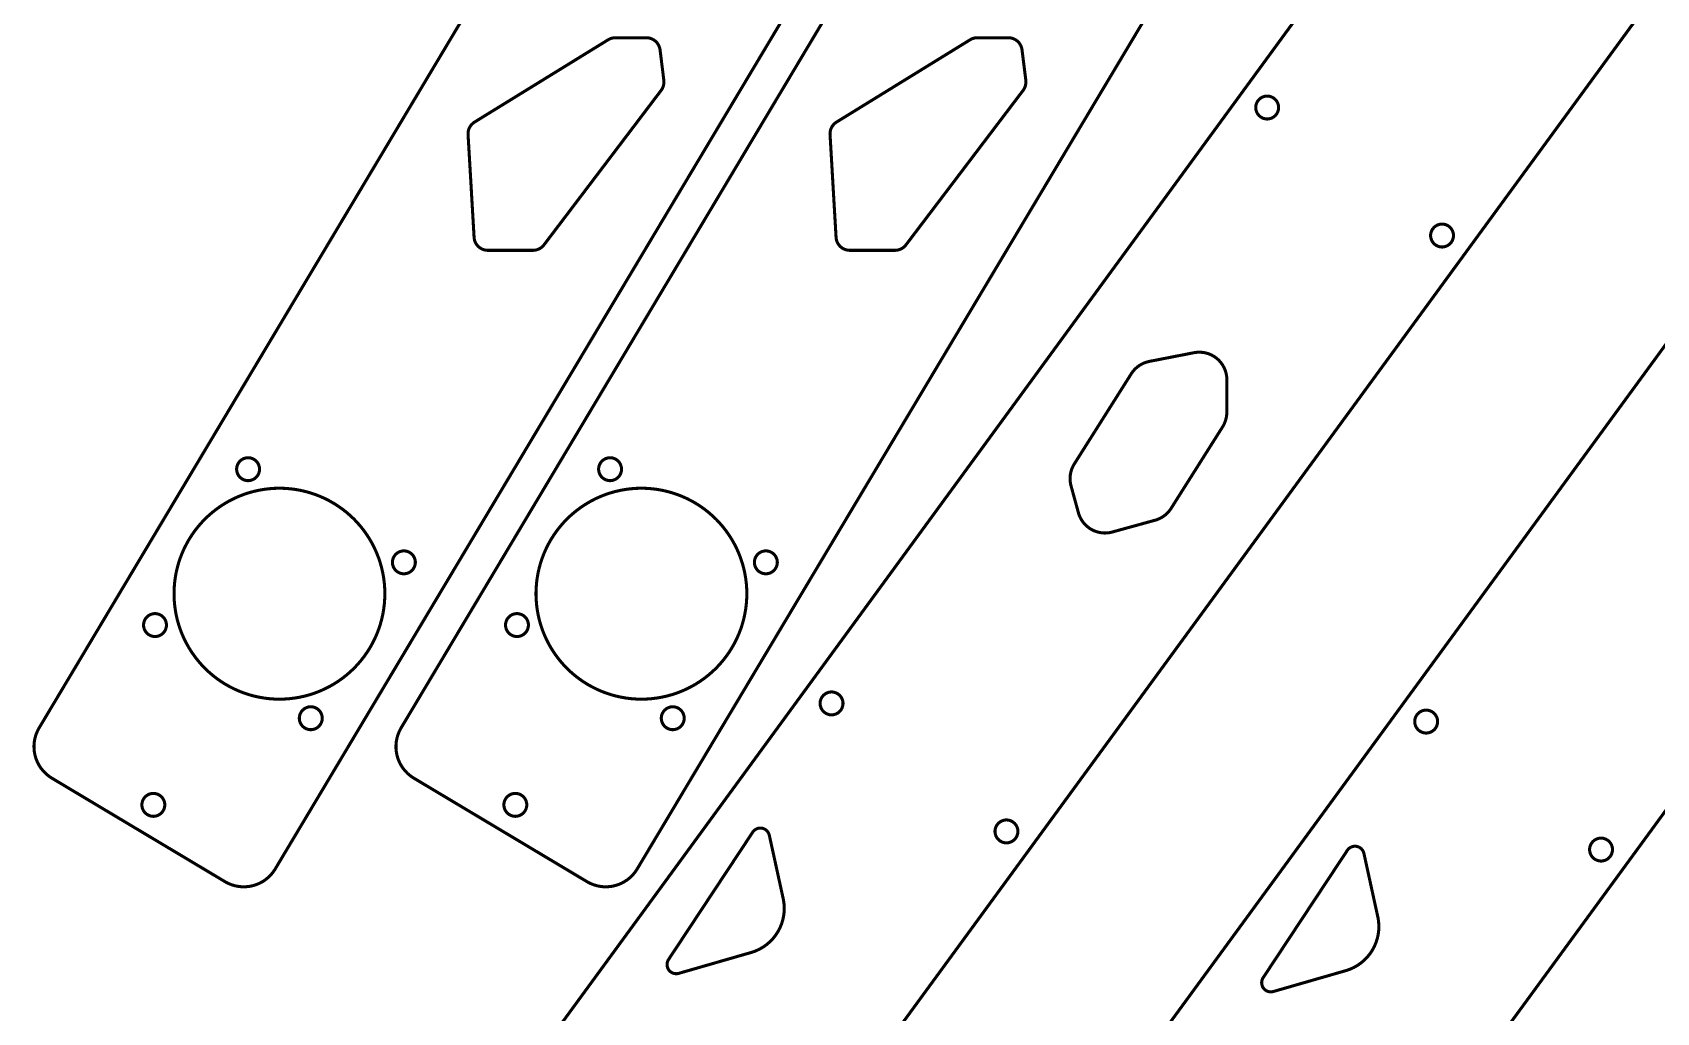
# Model space of a CAD drawing. Extents: x 0 to 578, y 0 to 442.
# Drawn here: x 0 to 177.2, y 104.3 to 211.2 of the extents above; entities that cross this region are included whole.
import ezdxf

# ---------------------------------------------------------------- set-up
doc = ezdxf.new("R2010")
doc.units = 0
doc.layers.get('0').update_dxf_attribs({"linetype": 'CONTINUOUS'})

msp = doc.modelspace()

# ---------------------------------------------------------------- linework, layer by layer
at = {"color": 0, "const_width": 0.3333}
for points in [[(1.1853, 25.8522), (198.476, 295.572)], [(96.1557, 65.0192), (263.349, 293.592)], [(222.378, 277.435), (25.399, 8.1406)], [(119.035, 274.868), (26.4856, 119.984), (26.4331, 119.896), (26.2579, 119.643), (26.0022, 119.333), (25.721, 119.055), (25.4171, 118.808), (25.0931, 118.594), (24.7519, 118.414), (24.3963, 118.268), (24.029, 118.157), (23.6528, 118.081), (23.2703, 118.041), (22.8844, 118.038), (22.4978, 118.073), (22.1133, 118.146), (21.7337, 118.258), (21.3617, 118.41), (21.0878, 118.549), (21, 118.602), (2.1147, 129.886), (2.0269, 129.939), (1.7742, 130.114), (1.4644, 130.37), (1.1858, 130.651), (0.9393, 130.955), (0.7256, 131.279), (0.5452, 131.62), (0.399, 131.976), (0.2877, 132.343), (0.2117, 132.719), (0.172, 133.102), (0.1692, 133.487), (0.2039, 133.874), (0.277, 134.258), (0.389, 134.638), (0.5407, 135.01), (0.6803, 135.284), (0.7327, 135.372), (84.0868, 274.868)], [(158.526, 274.868), (65.9779, 119.984), (65.9254, 119.896), (65.7503, 119.643), (65.4946, 119.333), (65.2133, 119.055), (64.9094, 118.808), (64.5854, 118.594), (64.2443, 118.414), (63.8886, 118.268), (63.5214, 118.157), (63.1451, 118.081), (62.7626, 118.041), (62.3768, 118.038), (61.9901, 118.073), (61.6057, 118.146), (61.2261, 118.258), (60.854, 118.41), (60.5801, 118.549), (60.4924, 118.602), (41.6071, 129.886), (41.5193, 129.939), (41.2667, 130.114), (40.9567, 130.37), (40.6782, 130.651), (40.4318, 130.955), (40.2181, 131.279), (40.0376, 131.62), (39.8914, 131.976), (39.78, 132.343), (39.7042, 132.719), (39.6643, 133.102), (39.6615, 133.487), (39.6962, 133.874), (39.7693, 134.258), (39.8814, 134.638), (40.0331, 135.01), (40.1726, 135.284), (40.2251, 135.372), (123.579, 274.868)], [(287.25, 275.454), (120.369, 47.3076)]]:
    msp.add_lwpolyline(points, dxfattribs=at)
at = {"color": 0}
for points in [[(1.1853, 25.8522), (198.476, 295.572)], [(96.1557, 65.0192), (263.349, 293.592)], [(222.378, 277.435), (25.399, 8.1406)], [(119.035, 274.868), (26.4856, 119.984), (26.4331, 119.896), (26.2579, 119.643), (26.0022, 119.333), (25.721, 119.055), (25.4171, 118.808), (25.0931, 118.594), (24.7519, 118.414), (24.3963, 118.268), (24.029, 118.157), (23.6528, 118.081), (23.2703, 118.041), (22.8844, 118.038), (22.4978, 118.073), (22.1133, 118.146), (21.7337, 118.258), (21.3617, 118.41), (21.0878, 118.549), (21, 118.602), (2.1147, 129.886), (2.0269, 129.939), (1.7742, 130.114), (1.4644, 130.37), (1.1858, 130.651), (0.9393, 130.955), (0.7256, 131.279), (0.5452, 131.62), (0.399, 131.976), (0.2877, 132.343), (0.2117, 132.719), (0.172, 133.102), (0.1692, 133.487), (0.2039, 133.874), (0.277, 134.258), (0.389, 134.638), (0.5407, 135.01), (0.6803, 135.284), (0.7327, 135.372), (84.0868, 274.868)], [(158.526, 274.868), (65.9779, 119.984), (65.9254, 119.896), (65.7503, 119.643), (65.4946, 119.333), (65.2133, 119.055), (64.9094, 118.808), (64.5854, 118.594), (64.2443, 118.414), (63.8886, 118.268), (63.5214, 118.157), (63.1451, 118.081), (62.7626, 118.041), (62.3768, 118.038), (61.9901, 118.073), (61.6057, 118.146), (61.2261, 118.258), (60.854, 118.41), (60.5801, 118.549), (60.4924, 118.602), (41.6071, 129.886), (41.5193, 129.939), (41.2667, 130.114), (40.9567, 130.37), (40.6782, 130.651), (40.4318, 130.955), (40.2181, 131.279), (40.0376, 131.62), (39.8914, 131.976), (39.78, 132.343), (39.7042, 132.719), (39.6643, 133.102), (39.6615, 133.487), (39.6962, 133.874), (39.7693, 134.258), (39.8814, 134.638), (40.0331, 135.01), (40.1726, 135.284), (40.2251, 135.372), (123.579, 274.868)], [(287.25, 275.454), (120.369, 47.3076)]]:
    msp.add_lwpolyline(points, dxfattribs=at)
at = {"color": 0, "const_width": 0.3333}
for points in [[(68.4703, 209.304), (68.4618, 209.372), (68.4104, 209.575), (68.3046, 209.826), (68.1578, 210.05), (67.9747, 210.242), (67.7607, 210.4), (67.5204, 210.518), (67.2592, 210.592), (67.0512, 210.618), (66.9819, 210.618), (63.594, 210.618), (63.5422, 210.618), (63.3871, 210.604), (63.1853, 210.561), (62.9911, 210.492), (62.8514, 210.422), (62.8075, 210.396), (48.2361, 201.422), (48.1926, 201.396), (48.0693, 201.304), (47.9221, 201.165), (47.7961, 201.01), (47.6922, 200.839), (47.6119, 200.656), (47.5565, 200.462), (47.5272, 200.263), (47.5222, 200.108), (47.5253, 200.058), (48.1828, 188.85), (48.185, 188.814), (48.1986, 188.704), (48.2279, 188.561), (48.2703, 188.425), (48.3247, 188.294), (48.3907, 188.171), (48.4676, 188.054), (48.5546, 187.946), (48.6511, 187.847), (48.7564, 187.756), (48.8697, 187.675), (48.9903, 187.606), (49.1178, 187.547), (49.2511, 187.5), (49.3897, 187.467), (49.5331, 187.444), (49.6435, 187.438), (49.6803, 187.438), (54.6115, 187.438), (54.6551, 187.438), (54.786, 187.449), (54.9563, 187.478), (55.121, 187.526), (55.2786, 187.594), (55.4275, 187.679), (55.5661, 187.781), (55.6929, 187.899), (55.7801, 187.996), (55.8065, 188.031), (68.5921, 204.881), (68.6358, 204.939), (68.7446, 205.128), (68.8457, 205.399), (68.8935, 205.682), (68.8946, 205.901), (68.8857, 205.974), (68.4703, 209.304)], [(107.963, 209.304), (107.954, 209.372), (107.903, 209.575), (107.797, 209.826), (107.65, 210.05), (107.467, 210.242), (107.253, 210.4), (107.013, 210.518), (106.752, 210.592), (106.544, 210.618), (106.474, 210.618), (103.086, 210.618), (103.035, 210.618), (102.879, 210.604), (102.678, 210.561), (102.483, 210.492), (102.344, 210.422), (102.3, 210.396), (87.7286, 201.422), (87.685, 201.396), (87.5617, 201.304), (87.4146, 201.165), (87.2885, 201.01), (87.1846, 200.839), (87.1044, 200.656), (87.0489, 200.462), (87.0196, 200.263), (87.0146, 200.108), (87.0176, 200.058), (87.6751, 188.85), (87.6774, 188.814), (87.691, 188.704), (87.7203, 188.561), (87.7626, 188.425), (87.8171, 188.294), (87.8831, 188.171), (87.96, 188.054), (88.0469, 187.946), (88.1435, 187.847), (88.2488, 187.756), (88.3621, 187.675), (88.4826, 187.606), (88.6101, 187.547), (88.7435, 187.5), (88.8821, 187.467), (89.0254, 187.444), (89.1358, 187.438), (89.1726, 187.438), (94.1039, 187.438), (94.1475, 187.438), (94.2783, 187.449), (94.4486, 187.478), (94.6133, 187.526), (94.771, 187.594), (94.9199, 187.679), (95.0585, 187.781), (95.1853, 187.899), (95.2725, 187.996), (95.2989, 188.031), (108.084, 204.881), (108.128, 204.939), (108.237, 205.128), (108.338, 205.399), (108.386, 205.682), (108.387, 205.901), (108.378, 205.974), (107.963, 209.304)], [(135.958, 203.008), (135.958, 202.944), (135.933, 202.756), (135.86, 202.521), (135.745, 202.308), (135.592, 202.124), (135.407, 201.971), (135.195, 201.856), (134.96, 201.783), (134.771, 201.758), (134.708, 201.758), (134.645, 201.758), (134.457, 201.783), (134.222, 201.856), (134.009, 201.971), (133.825, 202.124), (133.672, 202.308), (133.557, 202.521), (133.484, 202.756), (133.458, 202.944), (133.458, 203.008), (133.458, 203.071), (133.484, 203.26), (133.557, 203.494), (133.672, 203.707), (133.825, 203.892), (134.009, 204.044), (134.222, 204.16), (134.457, 204.232), (134.645, 204.258), (134.708, 204.258), (134.771, 204.258), (134.96, 204.232), (135.195, 204.16), (135.407, 204.044), (135.592, 203.892), (135.745, 203.707), (135.86, 203.494), (135.933, 203.26), (135.958, 203.071), (135.958, 203.008)], [(155.039, 189.051), (155.039, 188.987), (155.014, 188.799), (154.94, 188.564), (154.825, 188.353), (154.672, 188.167), (154.487, 188.015), (154.275, 187.9), (154.04, 187.826), (153.851, 187.801), (153.789, 187.801), (153.726, 187.801), (153.538, 187.826), (153.303, 187.9), (153.09, 188.015), (152.906, 188.167), (152.753, 188.353), (152.638, 188.564), (152.564, 188.799), (152.539, 188.987), (152.539, 189.051), (152.539, 189.114), (152.564, 189.303), (152.638, 189.538), (152.753, 189.75), (152.906, 189.935), (153.09, 190.087), (153.303, 190.203), (153.538, 190.275), (153.726, 190.301), (153.789, 190.301), (153.851, 190.301), (154.04, 190.275), (154.275, 190.203), (154.487, 190.087), (154.672, 189.935), (154.825, 189.75), (154.94, 189.538), (155.014, 189.303), (155.039, 189.114), (155.039, 189.051)], [(114.118, 158.818), (114.138, 158.747), (114.211, 158.536), (114.33, 158.267), (114.475, 158.011), (114.643, 157.772), (114.834, 157.55), (115.046, 157.347), (115.278, 157.165), (115.464, 157.043), (115.528, 157.006), (115.593, 156.969), (115.793, 156.872), (116.068, 156.767), (116.351, 156.688), (116.639, 156.638), (116.931, 156.615), (117.224, 156.622), (117.517, 156.657), (117.735, 156.703), (117.807, 156.722), (122.488, 158.011), (122.555, 158.029), (122.753, 158.097), (123.007, 158.207), (123.249, 158.339), (123.478, 158.493), (123.691, 158.667), (123.888, 158.86), (124.067, 159.072), (124.19, 159.242), (124.227, 159.3), (129.846, 168.188), (129.902, 168.278), (130.046, 168.561), (130.192, 168.957), (130.28, 169.369), (130.31, 169.686), (130.31, 169.792), (130.31, 173.332), (130.31, 173.415), (130.292, 173.665), (130.237, 173.992), (130.147, 174.308), (130.023, 174.612), (129.867, 174.901), (129.68, 175.172), (129.463, 175.421), (129.282, 175.594), (129.218, 175.647), (129.153, 175.7), (128.948, 175.846), (128.662, 176.011), (128.36, 176.143), (128.047, 176.24), (127.725, 176.303), (127.398, 176.331), (127.067, 176.322), (126.818, 176.293), (126.736, 176.276), (121.847, 175.324), (121.771, 175.308), (121.548, 175.249), (121.26, 175.144), (120.986, 175.014), (120.728, 174.856), (120.486, 174.671), (120.264, 174.464), (120.063, 174.233), (119.926, 174.047), (119.885, 173.982), (113.668, 164.147), (113.626, 164.081), (113.514, 163.872), (113.39, 163.585), (113.298, 163.289), (113.236, 162.985), (113.207, 162.676), (113.209, 162.365), (113.244, 162.056), (113.291, 161.824), (113.312, 161.747), (114.118, 158.818)], [(22.2758, 163.574), (22.2758, 163.638), (22.3012, 163.826), (22.374, 164.061), (22.4893, 164.274), (22.6419, 164.458), (22.8269, 164.611), (23.0393, 164.726), (23.2739, 164.799), (23.4629, 164.824), (23.5258, 164.824), (23.5888, 164.824), (23.7778, 164.799), (24.0124, 164.726), (24.2247, 164.611), (24.4097, 164.458), (24.5624, 164.274), (24.6776, 164.061), (24.7504, 163.826), (24.7758, 163.638), (24.7758, 163.574), (24.7758, 163.511), (24.7504, 163.322), (24.6776, 163.087), (24.5624, 162.875), (24.4097, 162.69), (24.2247, 162.538), (24.0124, 162.422), (23.7778, 162.35), (23.5888, 162.324), (23.5258, 162.324), (23.4629, 162.324), (23.2739, 162.35), (23.0393, 162.422), (22.8269, 162.538), (22.6419, 162.69), (22.4893, 162.875), (22.374, 163.087), (22.3012, 163.322), (22.2758, 163.511), (22.2758, 163.574)], [(61.7682, 163.574), (61.7682, 163.638), (61.7936, 163.826), (61.8664, 164.061), (61.9817, 164.274), (62.1343, 164.458), (62.3193, 164.611), (62.5317, 164.726), (62.7662, 164.799), (62.9553, 164.824), (63.0182, 164.824), (63.0811, 164.824), (63.2701, 164.799), (63.5047, 164.726), (63.7171, 164.611), (63.9021, 164.458), (64.0547, 164.274), (64.17, 164.061), (64.2428, 163.826), (64.2682, 163.638), (64.2682, 163.574), (64.2682, 163.511), (64.2428, 163.322), (64.17, 163.087), (64.0547, 162.875), (63.9021, 162.69), (63.7171, 162.538), (63.5047, 162.422), (63.2701, 162.35), (63.0811, 162.324), (63.0182, 162.324), (62.9553, 162.324), (62.7662, 162.35), (62.5317, 162.422), (62.3193, 162.538), (62.1343, 162.69), (61.9817, 162.875), (61.8664, 163.087), (61.7936, 163.322), (61.7682, 163.511), (61.7682, 163.574)], [(15.4457, 149.997), (15.4457, 150.139), (15.4597, 150.567), (15.5019, 151.133), (15.5717, 151.694), (15.6686, 152.251), (15.7924, 152.8), (15.9428, 153.342), (16.119, 153.874), (16.321, 154.397), (16.5482, 154.911), (16.8004, 155.413), (17.0769, 155.901), (17.3778, 156.376), (17.7022, 156.839), (18.05, 157.285), (18.4207, 157.715), (18.7131, 158.028), (18.8139, 158.129), (18.9147, 158.229), (19.2271, 158.522), (19.6574, 158.893), (20.1039, 159.24), (20.5654, 159.565), (21.0412, 159.865), (21.5304, 160.142), (22.0318, 160.394), (22.5447, 160.621), (23.0682, 160.824), (23.601, 161), (24.1425, 161.15), (24.6917, 161.274), (25.2474, 161.371), (25.809, 161.44), (26.3754, 161.483), (26.8031, 161.497), (26.9457, 161.497), (27.0882, 161.497), (27.5158, 161.483), (28.0822, 161.44), (28.6439, 161.371), (29.1997, 161.274), (29.7487, 161.15), (30.2903, 161), (30.8232, 160.824), (31.3465, 160.621), (31.8594, 160.394), (32.3608, 160.142), (32.85, 159.865), (33.3258, 159.565), (33.7875, 159.24), (34.2339, 158.893), (34.6642, 158.522), (34.9765, 158.229), (35.0774, 158.129), (35.1782, 158.028), (35.4706, 157.715), (35.8413, 157.285), (36.189, 156.839), (36.5135, 156.376), (36.8143, 155.901), (37.0908, 155.413), (37.3431, 154.911), (37.5703, 154.397), (37.7722, 153.874), (37.9485, 153.342), (38.0988, 152.8), (38.2226, 152.251), (38.3196, 151.694), (38.3893, 151.133), (38.4315, 150.567), (38.4457, 150.139), (38.4457, 149.997), (38.4457, 149.854), (38.4315, 149.426), (38.3893, 148.86), (38.3196, 148.299), (38.2226, 147.743), (38.0988, 147.193), (37.9485, 146.653), (37.7722, 146.119), (37.5703, 145.596), (37.3431, 145.083), (37.0908, 144.582), (36.8143, 144.092), (36.5135, 143.617), (36.189, 143.156), (35.8413, 142.708), (35.4706, 142.278), (35.1782, 141.965), (35.0774, 141.865), (34.9765, 141.764), (34.6642, 141.472), (34.2339, 141.101), (33.7875, 140.753), (33.3258, 140.429), (32.85, 140.128), (32.3608, 139.851), (31.8594, 139.6), (31.3465, 139.372), (30.8232, 139.171), (30.2903, 138.994), (29.7487, 138.843), (29.1997, 138.72), (28.6439, 138.623), (28.0822, 138.553), (27.5158, 138.511), (27.0882, 138.497), (26.9457, 138.497), (26.8031, 138.497), (26.3754, 138.511), (25.809, 138.553), (25.2474, 138.623), (24.6917, 138.72), (24.1425, 138.843), (23.601, 138.994), (23.0682, 139.171), (22.5447, 139.372), (22.0318, 139.6), (21.5304, 139.851), (21.0412, 140.128), (20.5654, 140.429), (20.1039, 140.753), (19.6574, 141.101), (19.2271, 141.472), (18.9147, 141.764), (18.8139, 141.865), (18.7131, 141.965), (18.4207, 142.278), (18.05, 142.708), (17.7022, 143.156), (17.3778, 143.617), (17.0769, 144.092), (16.8004, 144.582), (16.5482, 145.083), (16.321, 145.596), (16.119, 146.119), (15.9428, 146.653), (15.7924, 147.193), (15.6686, 147.743), (15.5717, 148.299), (15.5019, 148.86), (15.4597, 149.426), (15.4457, 149.854), (15.4457, 149.997)], [(54.9381, 149.997), (54.9381, 150.139), (54.9521, 150.567), (54.9943, 151.133), (55.064, 151.694), (55.161, 152.251), (55.2847, 152.8), (55.435, 153.342), (55.6114, 153.874), (55.8133, 154.397), (56.0406, 154.911), (56.2928, 155.413), (56.5693, 155.901), (56.8701, 156.376), (57.1946, 156.839), (57.5424, 157.285), (57.9129, 157.715), (58.2054, 158.028), (58.3062, 158.129), (58.4071, 158.229), (58.7194, 158.522), (59.1497, 158.893), (59.5963, 159.24), (60.0578, 159.565), (60.5336, 159.865), (61.0228, 160.142), (61.5242, 160.394), (62.0371, 160.621), (62.5606, 160.824), (63.0933, 161), (63.6349, 161.15), (64.184, 161.274), (64.7397, 161.371), (65.3014, 161.44), (65.8678, 161.483), (66.2954, 161.497), (66.4381, 161.497), (66.5806, 161.497), (67.0082, 161.483), (67.5746, 161.44), (68.1361, 161.371), (68.6919, 161.274), (69.2411, 161.15), (69.7826, 161), (70.3154, 160.824), (70.8389, 160.621), (71.3517, 160.394), (71.8532, 160.142), (72.3424, 159.865), (72.8182, 159.565), (73.2797, 159.24), (73.7263, 158.893), (74.1565, 158.522), (74.4689, 158.229), (74.5697, 158.129), (74.6706, 158.028), (74.9629, 157.715), (75.3336, 157.285), (75.6814, 156.839), (76.0058, 156.376), (76.3065, 155.901), (76.5832, 155.413), (76.8353, 154.911), (77.0626, 154.397), (77.2646, 153.874), (77.441, 153.342), (77.5912, 152.8), (77.715, 152.251), (77.8119, 151.694), (77.8817, 151.133), (77.9239, 150.567), (77.9381, 150.139), (77.9381, 149.997), (77.9381, 149.854), (77.9239, 149.426), (77.8817, 148.86), (77.8119, 148.299), (77.715, 147.743), (77.5912, 147.193), (77.441, 146.653), (77.2646, 146.119), (77.0626, 145.596), (76.8353, 145.083), (76.5832, 144.582), (76.3065, 144.092), (76.0058, 143.617), (75.6814, 143.156), (75.3336, 142.708), (74.9629, 142.278), (74.6706, 141.965), (74.5697, 141.865), (74.469, 141.764), (74.1565, 141.472), (73.7263, 141.101), (73.2797, 140.753), (72.8182, 140.429), (72.3424, 140.128), (71.8532, 139.851), (71.3517, 139.6), (70.8389, 139.372), (70.3154, 139.171), (69.7826, 138.994), (69.2411, 138.843), (68.6919, 138.72), (68.1361, 138.623), (67.5746, 138.553), (67.0082, 138.511), (66.5806, 138.497), (66.4381, 138.497), (66.2954, 138.497), (65.8678, 138.511), (65.3014, 138.553), (64.7397, 138.623), (64.184, 138.72), (63.6349, 138.843), (63.0933, 138.994), (62.5606, 139.171), (62.0371, 139.372), (61.5242, 139.6), (61.0228, 139.851), (60.5336, 140.128), (60.0578, 140.429), (59.5963, 140.753), (59.1497, 141.101), (58.7194, 141.472), (58.4069, 141.764), (58.3062, 141.865), (58.2054, 141.965), (57.9129, 142.278), (57.5424, 142.708), (57.1946, 143.156), (56.8701, 143.617), (56.5693, 144.092), (56.2928, 144.582), (56.0406, 145.083), (55.8133, 145.596), (55.6114, 146.119), (55.435, 146.653), (55.2847, 147.193), (55.161, 147.743), (55.064, 148.299), (54.9943, 148.86), (54.9521, 149.426), (54.9381, 149.854), (54.9381, 149.997)], [(39.2717, 153.417), (39.2717, 153.479), (39.2971, 153.668), (39.3699, 153.903), (39.4851, 154.115), (39.6378, 154.3), (39.8226, 154.453), (40.035, 154.568), (40.2697, 154.64), (40.4586, 154.667), (40.5217, 154.667), (40.5846, 154.667), (40.7736, 154.64), (41.0082, 154.568), (41.2206, 154.453), (41.4056, 154.3), (41.5582, 154.115), (41.6733, 153.903), (41.7463, 153.668), (41.7717, 153.479), (41.7717, 153.417), (41.7717, 153.353), (41.7463, 153.164), (41.6733, 152.929), (41.5582, 152.717), (41.4056, 152.532), (41.2206, 152.379), (41.0082, 152.264), (40.7736, 152.192), (40.5846, 152.167), (40.5217, 152.167), (40.4586, 152.167), (40.2697, 152.192), (40.035, 152.264), (39.8226, 152.379), (39.6378, 152.532), (39.4851, 152.717), (39.3699, 152.929), (39.2971, 153.164), (39.2717, 153.353), (39.2717, 153.417)], [(78.764, 153.417), (78.764, 153.479), (78.7894, 153.668), (78.8622, 153.903), (78.9775, 154.115), (79.1301, 154.3), (79.3151, 154.453), (79.5275, 154.568), (79.7621, 154.64), (79.951, 154.667), (80.014, 154.667), (80.0769, 154.667), (80.2658, 154.64), (80.5006, 154.568), (80.7129, 154.453), (80.8978, 154.3), (81.0506, 154.115), (81.1657, 153.903), (81.2386, 153.668), (81.264, 153.479), (81.264, 153.417), (81.264, 153.353), (81.2386, 153.164), (81.1657, 152.929), (81.0506, 152.717), (80.8978, 152.532), (80.7129, 152.379), (80.5006, 152.264), (80.2658, 152.192), (80.0769, 152.167), (80.014, 152.167), (79.951, 152.167), (79.7621, 152.192), (79.5275, 152.264), (79.3151, 152.379), (79.1301, 152.532), (78.9775, 152.717), (78.8622, 152.929), (78.7894, 153.164), (78.764, 153.353), (78.764, 153.417)], [(12.1196, 146.578), (12.1196, 146.64), (12.145, 146.829), (12.2178, 147.064), (12.3331, 147.276), (12.4857, 147.461), (12.6707, 147.614), (12.883, 147.729), (13.1177, 147.801), (13.3066, 147.828), (13.3696, 147.828), (13.4326, 147.828), (13.6215, 147.801), (13.8562, 147.729), (14.0685, 147.614), (14.2535, 147.461), (14.4061, 147.276), (14.5214, 147.064), (14.5942, 146.829), (14.6196, 146.64), (14.6196, 146.578), (14.6196, 146.514), (14.5942, 146.325), (14.5214, 146.09), (14.4061, 145.878), (14.2535, 145.693), (14.0685, 145.54), (13.8562, 145.425), (13.6215, 145.353), (13.4326, 145.328), (13.3696, 145.328), (13.3066, 145.328), (13.1177, 145.353), (12.883, 145.425), (12.6707, 145.54), (12.4857, 145.693), (12.3331, 145.878), (12.2178, 146.09), (12.145, 146.325), (12.1196, 146.514), (12.1196, 146.578)], [(51.6119, 146.578), (51.6119, 146.64), (51.6374, 146.829), (51.7101, 147.064), (51.8254, 147.276), (51.9781, 147.461), (52.1631, 147.614), (52.3754, 147.729), (52.61, 147.801), (52.799, 147.828), (52.8619, 147.828), (52.9249, 147.828), (53.1139, 147.801), (53.3485, 147.729), (53.5608, 147.614), (53.7458, 147.461), (53.8985, 147.276), (54.0138, 147.064), (54.0865, 146.829), (54.1119, 146.64), (54.1119, 146.578), (54.1119, 146.514), (54.0865, 146.325), (54.0138, 146.09), (53.8985, 145.878), (53.7458, 145.693), (53.5608, 145.54), (53.3485, 145.425), (53.1139, 145.353), (52.9249, 145.328), (52.8619, 145.328), (52.799, 145.328), (52.61, 145.353), (52.3754, 145.425), (52.1631, 145.54), (51.9781, 145.693), (51.8254, 145.878), (51.7101, 146.09), (51.6374, 146.325), (51.6119, 146.514), (51.6119, 146.578)], [(88.4325, 138.034), (88.4325, 137.971), (88.4071, 137.782), (88.3343, 137.548), (88.219, 137.335), (88.0664, 137.15), (87.8814, 136.998), (87.669, 136.883), (87.4344, 136.81), (87.2456, 136.784), (87.1825, 136.784), (87.1196, 136.784), (86.9306, 136.81), (86.696, 136.883), (86.4836, 136.998), (86.2986, 137.15), (86.146, 137.335), (86.0307, 137.548), (85.9579, 137.782), (85.9325, 137.971), (85.9325, 138.034), (85.9325, 138.097), (85.9579, 138.286), (86.0307, 138.521), (86.146, 138.733), (86.2986, 138.918), (86.4836, 139.071), (86.696, 139.186), (86.9306, 139.258), (87.1196, 139.285), (87.1825, 139.285), (87.2456, 139.285), (87.4344, 139.258), (87.669, 139.186), (87.8814, 139.071), (88.0664, 138.918), (88.219, 138.733), (88.3343, 138.521), (88.4071, 138.286), (88.4325, 138.097), (88.4325, 138.034)], [(29.1154, 136.419), (29.1154, 136.482), (29.1408, 136.671), (29.2136, 136.906), (29.3289, 137.118), (29.4815, 137.303), (29.6664, 137.456), (29.8788, 137.571), (30.1135, 137.644), (30.3024, 137.669), (30.3654, 137.669), (30.4283, 137.669), (30.6174, 137.644), (30.8519, 137.571), (31.0643, 137.456), (31.2493, 137.303), (31.4019, 137.118), (31.5171, 136.906), (31.59, 136.671), (31.6154, 136.482), (31.6154, 136.419), (31.6154, 136.356), (31.59, 136.167), (31.5171, 135.933), (31.4019, 135.72), (31.2493, 135.535), (31.0643, 135.383), (30.8519, 135.268), (30.6174, 135.195), (30.4283, 135.169), (30.3654, 135.169), (30.3024, 135.169), (30.1135, 135.195), (29.8788, 135.268), (29.6664, 135.383), (29.4815, 135.535), (29.3289, 135.72), (29.2136, 135.933), (29.1408, 136.167), (29.1154, 136.356), (29.1154, 136.419)], [(68.6078, 136.419), (68.6078, 136.482), (68.6332, 136.671), (68.706, 136.906), (68.8212, 137.118), (68.9739, 137.303), (69.1589, 137.456), (69.3713, 137.571), (69.6058, 137.644), (69.7947, 137.669), (69.8578, 137.669), (69.9207, 137.669), (70.1096, 137.644), (70.3443, 137.571), (70.5567, 137.456), (70.7415, 137.303), (70.8943, 137.118), (71.0094, 136.906), (71.0824, 136.671), (71.1078, 136.482), (71.1078, 136.419), (71.1078, 136.356), (71.0824, 136.167), (71.0094, 135.933), (70.8943, 135.72), (70.7415, 135.535), (70.5567, 135.383), (70.3443, 135.268), (70.1096, 135.195), (69.9207, 135.169), (69.8578, 135.169), (69.7947, 135.169), (69.6058, 135.195), (69.3713, 135.268), (69.1589, 135.383), (68.9739, 135.535), (68.8212, 135.72), (68.706, 135.933), (68.6332, 136.167), (68.6078, 136.356), (68.6078, 136.419)], [(153.304, 136.053), (153.304, 135.99), (153.279, 135.801), (153.207, 135.567), (153.092, 135.354), (152.939, 135.169), (152.754, 135.017), (152.542, 134.902), (152.307, 134.829), (152.118, 134.803), (152.054, 134.803), (151.992, 134.803), (151.803, 134.829), (151.568, 134.902), (151.356, 135.017), (151.171, 135.169), (151.018, 135.354), (150.903, 135.567), (150.831, 135.801), (150.804, 135.99), (150.804, 136.053), (150.804, 136.116), (150.831, 136.305), (150.903, 136.54), (151.018, 136.752), (151.171, 136.937), (151.356, 137.09), (151.568, 137.205), (151.803, 137.278), (151.992, 137.303), (152.054, 137.303), (152.118, 137.303), (152.307, 137.278), (152.542, 137.205), (152.754, 137.09), (152.939, 136.937), (153.092, 136.752), (153.207, 136.54), (153.279, 136.305), (153.304, 136.116), (153.304, 136.053)], [(11.9385, 126.974), (11.9385, 127.037), (11.9639, 127.226), (12.0367, 127.46), (12.152, 127.673), (12.3046, 127.858), (12.4896, 128.01), (12.7019, 128.126), (12.9366, 128.198), (13.1255, 128.224), (13.1885, 128.224), (13.2515, 128.224), (13.4404, 128.198), (13.6751, 128.126), (13.8874, 128.01), (14.0724, 127.858), (14.225, 127.673), (14.3403, 127.46), (14.4131, 127.226), (14.4385, 127.037), (14.4385, 126.974), (14.4385, 126.911), (14.4131, 126.722), (14.3403, 126.487), (14.225, 126.275), (14.0724, 126.09), (13.8874, 125.937), (13.6751, 125.822), (13.4404, 125.749), (13.2515, 125.724), (13.1885, 125.724), (13.1255, 125.724), (12.9366, 125.749), (12.7019, 125.822), (12.4896, 125.937), (12.3046, 126.09), (12.152, 126.275), (12.0367, 126.487), (11.9639, 126.722), (11.9385, 126.911), (11.9385, 126.974)], [(51.4308, 126.974), (51.4308, 127.037), (51.4563, 127.226), (51.529, 127.46), (51.6443, 127.673), (51.7969, 127.858), (51.9819, 128.01), (52.1943, 128.126), (52.4289, 128.198), (52.6179, 128.224), (52.6808, 128.224), (52.7438, 128.224), (52.9328, 128.198), (53.1674, 128.126), (53.3797, 128.01), (53.5647, 127.858), (53.7174, 127.673), (53.8326, 127.46), (53.9054, 127.226), (53.9308, 127.037), (53.9308, 126.974), (53.9308, 126.911), (53.9054, 126.722), (53.8326, 126.487), (53.7174, 126.275), (53.5647, 126.09), (53.3797, 125.937), (53.1674, 125.822), (52.9328, 125.749), (52.7438, 125.724), (52.6808, 125.724), (52.6179, 125.724), (52.4289, 125.749), (52.1943, 125.822), (51.9819, 125.937), (51.7969, 126.09), (51.6443, 126.275), (51.529, 126.487), (51.4563, 126.722), (51.4308, 126.911), (51.4308, 126.974)], [(78.4063, 110.874), (78.5235, 110.907), (78.869, 111.032), (79.3068, 111.23), (79.7181, 111.466), (80.1008, 111.737), (80.4539, 112.041), (80.7753, 112.374), (81.0637, 112.735), (81.3175, 113.119), (81.5349, 113.525), (81.7144, 113.951), (81.8544, 114.392), (81.9535, 114.847), (82.0097, 115.313), (82.0217, 115.787), (81.9876, 116.266), (81.9324, 116.629), (81.9063, 116.748), (80.3926, 123.657), (80.3846, 123.694), (80.35, 123.8), (80.2878, 123.933), (80.2078, 124.054), (80.1117, 124.162), (80.001, 124.254), (79.8775, 124.331), (79.7429, 124.389), (79.6354, 124.42), (79.599, 124.427), (79.5625, 124.433), (79.451, 124.443), (79.3046, 124.437), (79.1619, 124.411), (79.0253, 124.364), (78.8968, 124.298), (78.7785, 124.214), (78.6728, 124.113), (78.6021, 124.026), (78.5817, 123.995), (69.4008, 110.112), (69.3796, 110.08), (69.3256, 109.976), (69.2728, 109.833), (69.2428, 109.686), (69.2353, 109.536), (69.2501, 109.387), (69.2875, 109.24), (69.3471, 109.1), (69.4061, 109), (69.429, 108.968), (69.4519, 108.937), (69.5303, 108.851), (69.6462, 108.752), (69.7744, 108.673), (69.9125, 108.614), (70.0576, 108.576), (70.2076, 108.561), (70.3599, 108.568), (70.4747, 108.589), (70.5118, 108.599), (78.4063, 110.874)], [(107.513, 124.078), (107.513, 124.015), (107.488, 123.826), (107.415, 123.591), (107.299, 123.379), (107.147, 123.194), (106.962, 123.041), (106.749, 122.926), (106.515, 122.853), (106.326, 122.828), (106.263, 122.828), (106.2, 122.828), (106.011, 122.853), (105.776, 122.926), (105.564, 123.041), (105.379, 123.194), (105.226, 123.379), (105.111, 123.591), (105.038, 123.826), (105.013, 124.015), (105.013, 124.078), (105.013, 124.141), (105.038, 124.329), (105.111, 124.564), (105.226, 124.777), (105.379, 124.961), (105.564, 125.114), (105.776, 125.229), (106.011, 125.302), (106.2, 125.328), (106.263, 125.328), (106.326, 125.328), (106.515, 125.302), (106.749, 125.229), (106.962, 125.114), (107.147, 124.961), (107.299, 124.777), (107.415, 124.564), (107.488, 124.329), (107.513, 124.141), (107.513, 124.078)], [(143.278, 108.893), (143.396, 108.927), (143.742, 109.051), (144.179, 109.249), (144.59, 109.485), (144.974, 109.757), (145.326, 110.06), (145.647, 110.393), (145.936, 110.754), (146.19, 111.138), (146.407, 111.544), (146.586, 111.97), (146.726, 112.411), (146.825, 112.866), (146.882, 113.332), (146.894, 113.806), (146.86, 114.285), (146.804, 114.648), (146.778, 114.767), (145.265, 121.677), (145.257, 121.713), (145.222, 121.819), (145.16, 121.952), (145.081, 122.073), (144.983, 122.181), (144.874, 122.274), (144.75, 122.35), (144.615, 122.408), (144.508, 122.439), (144.471, 122.446), (144.435, 122.453), (144.324, 122.462), (144.176, 122.457), (144.035, 122.43), (143.897, 122.383), (143.769, 122.318), (143.651, 122.233), (143.544, 122.132), (143.474, 122.045), (143.454, 122.014), (134.273, 108.131), (134.252, 108.099), (134.198, 107.996), (134.145, 107.852), (134.115, 107.705), (134.107, 107.555), (134.122, 107.406), (134.16, 107.26), (134.219, 107.119), (134.278, 107.019), (134.301, 106.988), (134.324, 106.956), (134.402, 106.87), (134.518, 106.771), (134.647, 106.692), (134.785, 106.633), (134.93, 106.595), (135.08, 106.58), (135.232, 106.587), (135.347, 106.608), (135.384, 106.619), (143.278, 108.893)], [(172.385, 122.097), (172.385, 122.034), (172.36, 121.845), (172.288, 121.61), (172.172, 121.398), (172.019, 121.213), (171.835, 121.06), (171.622, 120.945), (171.388, 120.872), (171.199, 120.847), (171.135, 120.847), (171.072, 120.847), (170.883, 120.872), (170.649, 120.945), (170.436, 121.06), (170.251, 121.213), (170.099, 121.398), (169.983, 121.61), (169.911, 121.845), (169.885, 122.034), (169.885, 122.097), (169.885, 122.16), (169.911, 122.349), (169.983, 122.583), (170.099, 122.796), (170.251, 122.981), (170.436, 123.133), (170.649, 123.248), (170.883, 123.321), (171.072, 123.347), (171.135, 123.347), (171.199, 123.347), (171.388, 123.321), (171.622, 123.248), (171.835, 123.133), (172.019, 122.981), (172.172, 122.796), (172.288, 122.583), (172.36, 122.349), (172.385, 122.16), (172.385, 122.097)]]:
    msp.add_lwpolyline(points, close=True, dxfattribs=at)
at = {"color": 0}
for points in [[(68.4703, 209.304), (68.4618, 209.372), (68.4104, 209.575), (68.3046, 209.826), (68.1578, 210.05), (67.9747, 210.242), (67.7607, 210.4), (67.5204, 210.518), (67.2592, 210.592), (67.0512, 210.618), (66.9819, 210.618), (63.594, 210.618), (63.5422, 210.618), (63.3871, 210.604), (63.1853, 210.561), (62.9911, 210.492), (62.8514, 210.422), (62.8075, 210.396), (48.2361, 201.422), (48.1926, 201.396), (48.0693, 201.304), (47.9221, 201.165), (47.7961, 201.01), (47.6922, 200.839), (47.6119, 200.656), (47.5565, 200.462), (47.5272, 200.263), (47.5222, 200.108), (47.5253, 200.058), (48.1828, 188.85), (48.185, 188.814), (48.1986, 188.704), (48.2279, 188.561), (48.2703, 188.425), (48.3247, 188.294), (48.3907, 188.171), (48.4676, 188.054), (48.5546, 187.946), (48.6511, 187.847), (48.7564, 187.756), (48.8697, 187.675), (48.9903, 187.606), (49.1178, 187.547), (49.2511, 187.5), (49.3897, 187.467), (49.5331, 187.444), (49.6435, 187.438), (49.6803, 187.438), (54.6115, 187.438), (54.6551, 187.438), (54.786, 187.449), (54.9563, 187.478), (55.121, 187.526), (55.2786, 187.594), (55.4275, 187.679), (55.5661, 187.781), (55.6929, 187.899), (55.7801, 187.996), (55.8065, 188.031), (68.5921, 204.881), (68.6358, 204.939), (68.7446, 205.128), (68.8457, 205.399), (68.8935, 205.682), (68.8946, 205.901), (68.8857, 205.974), (68.4703, 209.304)], [(107.963, 209.304), (107.954, 209.372), (107.903, 209.575), (107.797, 209.826), (107.65, 210.05), (107.467, 210.242), (107.253, 210.4), (107.013, 210.518), (106.752, 210.592), (106.544, 210.618), (106.474, 210.618), (103.086, 210.618), (103.035, 210.618), (102.879, 210.604), (102.678, 210.561), (102.483, 210.492), (102.344, 210.422), (102.3, 210.396), (87.7286, 201.422), (87.685, 201.396), (87.5617, 201.304), (87.4146, 201.165), (87.2885, 201.01), (87.1846, 200.839), (87.1044, 200.656), (87.0489, 200.462), (87.0196, 200.263), (87.0146, 200.108), (87.0176, 200.058), (87.6751, 188.85), (87.6774, 188.814), (87.691, 188.704), (87.7203, 188.561), (87.7626, 188.425), (87.8171, 188.294), (87.8831, 188.171), (87.96, 188.054), (88.0469, 187.946), (88.1435, 187.847), (88.2488, 187.756), (88.3621, 187.675), (88.4826, 187.606), (88.6101, 187.547), (88.7435, 187.5), (88.8821, 187.467), (89.0254, 187.444), (89.1358, 187.438), (89.1726, 187.438), (94.1039, 187.438), (94.1475, 187.438), (94.2783, 187.449), (94.4486, 187.478), (94.6133, 187.526), (94.771, 187.594), (94.9199, 187.679), (95.0585, 187.781), (95.1853, 187.899), (95.2725, 187.996), (95.2989, 188.031), (108.084, 204.881), (108.128, 204.939), (108.237, 205.128), (108.338, 205.399), (108.386, 205.682), (108.387, 205.901), (108.378, 205.974), (107.963, 209.304)], [(135.958, 203.008), (135.958, 202.944), (135.933, 202.756), (135.86, 202.521), (135.745, 202.308), (135.592, 202.124), (135.407, 201.971), (135.195, 201.856), (134.96, 201.783), (134.771, 201.758), (134.708, 201.758), (134.645, 201.758), (134.457, 201.783), (134.222, 201.856), (134.009, 201.971), (133.825, 202.124), (133.672, 202.308), (133.557, 202.521), (133.484, 202.756), (133.458, 202.944), (133.458, 203.008), (133.458, 203.071), (133.484, 203.26), (133.557, 203.494), (133.672, 203.707), (133.825, 203.892), (134.009, 204.044), (134.222, 204.16), (134.457, 204.232), (134.645, 204.258), (134.708, 204.258), (134.771, 204.258), (134.96, 204.232), (135.195, 204.16), (135.407, 204.044), (135.592, 203.892), (135.745, 203.707), (135.86, 203.494), (135.933, 203.26), (135.958, 203.071), (135.958, 203.008)], [(155.039, 189.051), (155.039, 188.987), (155.014, 188.799), (154.94, 188.564), (154.825, 188.353), (154.672, 188.167), (154.487, 188.015), (154.275, 187.9), (154.04, 187.826), (153.851, 187.801), (153.789, 187.801), (153.726, 187.801), (153.538, 187.826), (153.303, 187.9), (153.09, 188.015), (152.906, 188.167), (152.753, 188.353), (152.638, 188.564), (152.564, 188.799), (152.539, 188.987), (152.539, 189.051), (152.539, 189.114), (152.564, 189.303), (152.638, 189.538), (152.753, 189.75), (152.906, 189.935), (153.09, 190.087), (153.303, 190.203), (153.538, 190.275), (153.726, 190.301), (153.789, 190.301), (153.851, 190.301), (154.04, 190.275), (154.275, 190.203), (154.487, 190.087), (154.672, 189.935), (154.825, 189.75), (154.94, 189.538), (155.014, 189.303), (155.039, 189.114), (155.039, 189.051)], [(114.118, 158.818), (114.138, 158.747), (114.211, 158.536), (114.33, 158.267), (114.475, 158.011), (114.643, 157.772), (114.834, 157.55), (115.046, 157.347), (115.278, 157.165), (115.464, 157.043), (115.528, 157.006), (115.593, 156.969), (115.793, 156.872), (116.068, 156.767), (116.351, 156.688), (116.639, 156.638), (116.931, 156.615), (117.224, 156.622), (117.517, 156.657), (117.735, 156.703), (117.807, 156.722), (122.488, 158.011), (122.555, 158.029), (122.753, 158.097), (123.007, 158.207), (123.249, 158.339), (123.478, 158.493), (123.691, 158.667), (123.888, 158.86), (124.067, 159.072), (124.19, 159.242), (124.227, 159.3), (129.846, 168.188), (129.902, 168.278), (130.046, 168.561), (130.192, 168.957), (130.28, 169.369), (130.31, 169.686), (130.31, 169.792), (130.31, 173.332), (130.31, 173.415), (130.292, 173.665), (130.237, 173.992), (130.147, 174.308), (130.023, 174.612), (129.867, 174.901), (129.68, 175.172), (129.463, 175.421), (129.282, 175.594), (129.218, 175.647), (129.153, 175.7), (128.948, 175.846), (128.662, 176.011), (128.36, 176.143), (128.047, 176.24), (127.725, 176.303), (127.398, 176.331), (127.067, 176.322), (126.818, 176.293), (126.736, 176.276), (121.847, 175.324), (121.771, 175.308), (121.548, 175.249), (121.26, 175.144), (120.986, 175.014), (120.728, 174.856), (120.486, 174.671), (120.264, 174.464), (120.063, 174.233), (119.926, 174.047), (119.885, 173.982), (113.668, 164.147), (113.626, 164.081), (113.514, 163.872), (113.39, 163.585), (113.298, 163.289), (113.236, 162.985), (113.207, 162.676), (113.209, 162.365), (113.244, 162.056), (113.291, 161.824), (113.312, 161.747), (114.118, 158.818)], [(22.2758, 163.574), (22.2758, 163.638), (22.3012, 163.826), (22.374, 164.061), (22.4893, 164.274), (22.6419, 164.458), (22.8269, 164.611), (23.0393, 164.726), (23.2739, 164.799), (23.4629, 164.824), (23.5258, 164.824), (23.5888, 164.824), (23.7778, 164.799), (24.0124, 164.726), (24.2247, 164.611), (24.4097, 164.458), (24.5624, 164.274), (24.6776, 164.061), (24.7504, 163.826), (24.7758, 163.638), (24.7758, 163.574), (24.7758, 163.511), (24.7504, 163.322), (24.6776, 163.087), (24.5624, 162.875), (24.4097, 162.69), (24.2247, 162.538), (24.0124, 162.422), (23.7778, 162.35), (23.5888, 162.324), (23.5258, 162.324), (23.4629, 162.324), (23.2739, 162.35), (23.0393, 162.422), (22.8269, 162.538), (22.6419, 162.69), (22.4893, 162.875), (22.374, 163.087), (22.3012, 163.322), (22.2758, 163.511), (22.2758, 163.574)], [(61.7682, 163.574), (61.7682, 163.638), (61.7936, 163.826), (61.8664, 164.061), (61.9817, 164.274), (62.1343, 164.458), (62.3193, 164.611), (62.5317, 164.726), (62.7662, 164.799), (62.9553, 164.824), (63.0182, 164.824), (63.0811, 164.824), (63.2701, 164.799), (63.5047, 164.726), (63.7171, 164.611), (63.9021, 164.458), (64.0547, 164.274), (64.17, 164.061), (64.2428, 163.826), (64.2682, 163.638), (64.2682, 163.574), (64.2682, 163.511), (64.2428, 163.322), (64.17, 163.087), (64.0547, 162.875), (63.9021, 162.69), (63.7171, 162.538), (63.5047, 162.422), (63.2701, 162.35), (63.0811, 162.324), (63.0182, 162.324), (62.9553, 162.324), (62.7662, 162.35), (62.5317, 162.422), (62.3193, 162.538), (62.1343, 162.69), (61.9817, 162.875), (61.8664, 163.087), (61.7936, 163.322), (61.7682, 163.511), (61.7682, 163.574)], [(15.4457, 149.997), (15.4457, 150.139), (15.4597, 150.567), (15.5019, 151.133), (15.5717, 151.694), (15.6686, 152.251), (15.7924, 152.8), (15.9428, 153.342), (16.119, 153.874), (16.321, 154.397), (16.5482, 154.911), (16.8004, 155.413), (17.0769, 155.901), (17.3778, 156.376), (17.7022, 156.839), (18.05, 157.285), (18.4207, 157.715), (18.7131, 158.028), (18.8139, 158.129), (18.9147, 158.229), (19.2271, 158.522), (19.6574, 158.893), (20.1039, 159.24), (20.5654, 159.565), (21.0412, 159.865), (21.5304, 160.142), (22.0318, 160.394), (22.5447, 160.621), (23.0682, 160.824), (23.601, 161), (24.1425, 161.15), (24.6917, 161.274), (25.2474, 161.371), (25.809, 161.44), (26.3754, 161.483), (26.8031, 161.497), (26.9457, 161.497), (27.0882, 161.497), (27.5158, 161.483), (28.0822, 161.44), (28.6439, 161.371), (29.1997, 161.274), (29.7487, 161.15), (30.2903, 161), (30.8232, 160.824), (31.3465, 160.621), (31.8594, 160.394), (32.3608, 160.142), (32.85, 159.865), (33.3258, 159.565), (33.7875, 159.24), (34.2339, 158.893), (34.6642, 158.522), (34.9765, 158.229), (35.0774, 158.129), (35.1782, 158.028), (35.4706, 157.715), (35.8413, 157.285), (36.189, 156.839), (36.5135, 156.376), (36.8143, 155.901), (37.0908, 155.413), (37.3431, 154.911), (37.5703, 154.397), (37.7722, 153.874), (37.9485, 153.342), (38.0988, 152.8), (38.2226, 152.251), (38.3196, 151.694), (38.3893, 151.133), (38.4315, 150.567), (38.4457, 150.139), (38.4457, 149.997), (38.4457, 149.854), (38.4315, 149.426), (38.3893, 148.86), (38.3196, 148.299), (38.2226, 147.743), (38.0988, 147.193), (37.9485, 146.653), (37.7722, 146.119), (37.5703, 145.596), (37.3431, 145.083), (37.0908, 144.582), (36.8143, 144.092), (36.5135, 143.617), (36.189, 143.156), (35.8413, 142.708), (35.4706, 142.278), (35.1782, 141.965), (35.0774, 141.865), (34.9765, 141.764), (34.6642, 141.472), (34.2339, 141.101), (33.7875, 140.753), (33.3258, 140.429), (32.85, 140.128), (32.3608, 139.851), (31.8594, 139.6), (31.3465, 139.372), (30.8232, 139.171), (30.2903, 138.994), (29.7487, 138.843), (29.1997, 138.72), (28.6439, 138.623), (28.0822, 138.553), (27.5158, 138.511), (27.0882, 138.497), (26.9457, 138.497), (26.8031, 138.497), (26.3754, 138.511), (25.809, 138.553), (25.2474, 138.623), (24.6917, 138.72), (24.1425, 138.843), (23.601, 138.994), (23.0682, 139.171), (22.5447, 139.372), (22.0318, 139.6), (21.5304, 139.851), (21.0412, 140.128), (20.5654, 140.429), (20.1039, 140.753), (19.6574, 141.101), (19.2271, 141.472), (18.9147, 141.764), (18.8139, 141.865), (18.7131, 141.965), (18.4207, 142.278), (18.05, 142.708), (17.7022, 143.156), (17.3778, 143.617), (17.0769, 144.092), (16.8004, 144.582), (16.5482, 145.083), (16.321, 145.596), (16.119, 146.119), (15.9428, 146.653), (15.7924, 147.193), (15.6686, 147.743), (15.5717, 148.299), (15.5019, 148.86), (15.4597, 149.426), (15.4457, 149.854), (15.4457, 149.997)], [(54.9381, 149.997), (54.9381, 150.139), (54.9521, 150.567), (54.9943, 151.133), (55.064, 151.694), (55.161, 152.251), (55.2847, 152.8), (55.435, 153.342), (55.6114, 153.874), (55.8133, 154.397), (56.0406, 154.911), (56.2928, 155.413), (56.5693, 155.901), (56.8701, 156.376), (57.1946, 156.839), (57.5424, 157.285), (57.9129, 157.715), (58.2054, 158.028), (58.3062, 158.129), (58.4071, 158.229), (58.7194, 158.522), (59.1497, 158.893), (59.5963, 159.24), (60.0578, 159.565), (60.5336, 159.865), (61.0228, 160.142), (61.5242, 160.394), (62.0371, 160.621), (62.5606, 160.824), (63.0933, 161), (63.6349, 161.15), (64.184, 161.274), (64.7397, 161.371), (65.3014, 161.44), (65.8678, 161.483), (66.2954, 161.497), (66.4381, 161.497), (66.5806, 161.497), (67.0082, 161.483), (67.5746, 161.44), (68.1361, 161.371), (68.6919, 161.274), (69.2411, 161.15), (69.7826, 161), (70.3154, 160.824), (70.8389, 160.621), (71.3517, 160.394), (71.8532, 160.142), (72.3424, 159.865), (72.8182, 159.565), (73.2797, 159.24), (73.7263, 158.893), (74.1565, 158.522), (74.4689, 158.229), (74.5697, 158.129), (74.6706, 158.028), (74.9629, 157.715), (75.3336, 157.285), (75.6814, 156.839), (76.0058, 156.376), (76.3065, 155.901), (76.5832, 155.413), (76.8353, 154.911), (77.0626, 154.397), (77.2646, 153.874), (77.441, 153.342), (77.5912, 152.8), (77.715, 152.251), (77.8119, 151.694), (77.8817, 151.133), (77.9239, 150.567), (77.9381, 150.139), (77.9381, 149.997), (77.9381, 149.854), (77.9239, 149.426), (77.8817, 148.86), (77.8119, 148.299), (77.715, 147.743), (77.5912, 147.193), (77.441, 146.653), (77.2646, 146.119), (77.0626, 145.596), (76.8353, 145.083), (76.5832, 144.582), (76.3065, 144.092), (76.0058, 143.617), (75.6814, 143.156), (75.3336, 142.708), (74.9629, 142.278), (74.6706, 141.965), (74.5697, 141.865), (74.469, 141.764), (74.1565, 141.472), (73.7263, 141.101), (73.2797, 140.753), (72.8182, 140.429), (72.3424, 140.128), (71.8532, 139.851), (71.3517, 139.6), (70.8389, 139.372), (70.3154, 139.171), (69.7826, 138.994), (69.2411, 138.843), (68.6919, 138.72), (68.1361, 138.623), (67.5746, 138.553), (67.0082, 138.511), (66.5806, 138.497), (66.4381, 138.497), (66.2954, 138.497), (65.8678, 138.511), (65.3014, 138.553), (64.7397, 138.623), (64.184, 138.72), (63.6349, 138.843), (63.0933, 138.994), (62.5606, 139.171), (62.0371, 139.372), (61.5242, 139.6), (61.0228, 139.851), (60.5336, 140.128), (60.0578, 140.429), (59.5963, 140.753), (59.1497, 141.101), (58.7194, 141.472), (58.4069, 141.764), (58.3062, 141.865), (58.2054, 141.965), (57.9129, 142.278), (57.5424, 142.708), (57.1946, 143.156), (56.8701, 143.617), (56.5693, 144.092), (56.2928, 144.582), (56.0406, 145.083), (55.8133, 145.596), (55.6114, 146.119), (55.435, 146.653), (55.2847, 147.193), (55.161, 147.743), (55.064, 148.299), (54.9943, 148.86), (54.9521, 149.426), (54.9381, 149.854), (54.9381, 149.997)], [(39.2717, 153.417), (39.2717, 153.479), (39.2971, 153.668), (39.3699, 153.903), (39.4851, 154.115), (39.6378, 154.3), (39.8226, 154.453), (40.035, 154.568), (40.2697, 154.64), (40.4586, 154.667), (40.5217, 154.667), (40.5846, 154.667), (40.7736, 154.64), (41.0082, 154.568), (41.2206, 154.453), (41.4056, 154.3), (41.5582, 154.115), (41.6733, 153.903), (41.7463, 153.668), (41.7717, 153.479), (41.7717, 153.417), (41.7717, 153.353), (41.7463, 153.164), (41.6733, 152.929), (41.5582, 152.717), (41.4056, 152.532), (41.2206, 152.379), (41.0082, 152.264), (40.7736, 152.192), (40.5846, 152.167), (40.5217, 152.167), (40.4586, 152.167), (40.2697, 152.192), (40.035, 152.264), (39.8226, 152.379), (39.6378, 152.532), (39.4851, 152.717), (39.3699, 152.929), (39.2971, 153.164), (39.2717, 153.353), (39.2717, 153.417)], [(78.764, 153.417), (78.764, 153.479), (78.7894, 153.668), (78.8622, 153.903), (78.9775, 154.115), (79.1301, 154.3), (79.3151, 154.453), (79.5275, 154.568), (79.7621, 154.64), (79.951, 154.667), (80.014, 154.667), (80.0769, 154.667), (80.2658, 154.64), (80.5006, 154.568), (80.7129, 154.453), (80.8978, 154.3), (81.0506, 154.115), (81.1657, 153.903), (81.2386, 153.668), (81.264, 153.479), (81.264, 153.417), (81.264, 153.353), (81.2386, 153.164), (81.1657, 152.929), (81.0506, 152.717), (80.8978, 152.532), (80.7129, 152.379), (80.5006, 152.264), (80.2658, 152.192), (80.0769, 152.167), (80.014, 152.167), (79.951, 152.167), (79.7621, 152.192), (79.5275, 152.264), (79.3151, 152.379), (79.1301, 152.532), (78.9775, 152.717), (78.8622, 152.929), (78.7894, 153.164), (78.764, 153.353), (78.764, 153.417)], [(12.1196, 146.578), (12.1196, 146.64), (12.145, 146.829), (12.2178, 147.064), (12.3331, 147.276), (12.4857, 147.461), (12.6707, 147.614), (12.883, 147.729), (13.1177, 147.801), (13.3066, 147.828), (13.3696, 147.828), (13.4326, 147.828), (13.6215, 147.801), (13.8562, 147.729), (14.0685, 147.614), (14.2535, 147.461), (14.4061, 147.276), (14.5214, 147.064), (14.5942, 146.829), (14.6196, 146.64), (14.6196, 146.578), (14.6196, 146.514), (14.5942, 146.325), (14.5214, 146.09), (14.4061, 145.878), (14.2535, 145.693), (14.0685, 145.54), (13.8562, 145.425), (13.6215, 145.353), (13.4326, 145.328), (13.3696, 145.328), (13.3066, 145.328), (13.1177, 145.353), (12.883, 145.425), (12.6707, 145.54), (12.4857, 145.693), (12.3331, 145.878), (12.2178, 146.09), (12.145, 146.325), (12.1196, 146.514), (12.1196, 146.578)], [(51.6119, 146.578), (51.6119, 146.64), (51.6374, 146.829), (51.7101, 147.064), (51.8254, 147.276), (51.9781, 147.461), (52.1631, 147.614), (52.3754, 147.729), (52.61, 147.801), (52.799, 147.828), (52.8619, 147.828), (52.9249, 147.828), (53.1139, 147.801), (53.3485, 147.729), (53.5608, 147.614), (53.7458, 147.461), (53.8985, 147.276), (54.0138, 147.064), (54.0865, 146.829), (54.1119, 146.64), (54.1119, 146.578), (54.1119, 146.514), (54.0865, 146.325), (54.0138, 146.09), (53.8985, 145.878), (53.7458, 145.693), (53.5608, 145.54), (53.3485, 145.425), (53.1139, 145.353), (52.9249, 145.328), (52.8619, 145.328), (52.799, 145.328), (52.61, 145.353), (52.3754, 145.425), (52.1631, 145.54), (51.9781, 145.693), (51.8254, 145.878), (51.7101, 146.09), (51.6374, 146.325), (51.6119, 146.514), (51.6119, 146.578)], [(88.4325, 138.034), (88.4325, 137.971), (88.4071, 137.782), (88.3343, 137.548), (88.219, 137.335), (88.0664, 137.15), (87.8814, 136.998), (87.669, 136.883), (87.4344, 136.81), (87.2456, 136.784), (87.1825, 136.784), (87.1196, 136.784), (86.9306, 136.81), (86.696, 136.883), (86.4836, 136.998), (86.2986, 137.15), (86.146, 137.335), (86.0307, 137.548), (85.9579, 137.782), (85.9325, 137.971), (85.9325, 138.034), (85.9325, 138.097), (85.9579, 138.286), (86.0307, 138.521), (86.146, 138.733), (86.2986, 138.918), (86.4836, 139.071), (86.696, 139.186), (86.9306, 139.258), (87.1196, 139.285), (87.1825, 139.285), (87.2456, 139.285), (87.4344, 139.258), (87.669, 139.186), (87.8814, 139.071), (88.0664, 138.918), (88.219, 138.733), (88.3343, 138.521), (88.4071, 138.286), (88.4325, 138.097), (88.4325, 138.034)], [(29.1154, 136.419), (29.1154, 136.482), (29.1408, 136.671), (29.2136, 136.906), (29.3289, 137.118), (29.4815, 137.303), (29.6664, 137.456), (29.8788, 137.571), (30.1135, 137.644), (30.3024, 137.669), (30.3654, 137.669), (30.4283, 137.669), (30.6174, 137.644), (30.8519, 137.571), (31.0643, 137.456), (31.2493, 137.303), (31.4019, 137.118), (31.5171, 136.906), (31.59, 136.671), (31.6154, 136.482), (31.6154, 136.419), (31.6154, 136.356), (31.59, 136.167), (31.5171, 135.933), (31.4019, 135.72), (31.2493, 135.535), (31.0643, 135.383), (30.8519, 135.268), (30.6174, 135.195), (30.4283, 135.169), (30.3654, 135.169), (30.3024, 135.169), (30.1135, 135.195), (29.8788, 135.268), (29.6664, 135.383), (29.4815, 135.535), (29.3289, 135.72), (29.2136, 135.933), (29.1408, 136.167), (29.1154, 136.356), (29.1154, 136.419)], [(68.6078, 136.419), (68.6078, 136.482), (68.6332, 136.671), (68.706, 136.906), (68.8212, 137.118), (68.9739, 137.303), (69.1589, 137.456), (69.3713, 137.571), (69.6058, 137.644), (69.7947, 137.669), (69.8578, 137.669), (69.9207, 137.669), (70.1096, 137.644), (70.3443, 137.571), (70.5567, 137.456), (70.7415, 137.303), (70.8943, 137.118), (71.0094, 136.906), (71.0824, 136.671), (71.1078, 136.482), (71.1078, 136.419), (71.1078, 136.356), (71.0824, 136.167), (71.0094, 135.933), (70.8943, 135.72), (70.7415, 135.535), (70.5567, 135.383), (70.3443, 135.268), (70.1096, 135.195), (69.9207, 135.169), (69.8578, 135.169), (69.7947, 135.169), (69.6058, 135.195), (69.3713, 135.268), (69.1589, 135.383), (68.9739, 135.535), (68.8212, 135.72), (68.706, 135.933), (68.6332, 136.167), (68.6078, 136.356), (68.6078, 136.419)], [(153.304, 136.053), (153.304, 135.99), (153.279, 135.801), (153.207, 135.567), (153.092, 135.354), (152.939, 135.169), (152.754, 135.017), (152.542, 134.902), (152.307, 134.829), (152.118, 134.803), (152.054, 134.803), (151.992, 134.803), (151.803, 134.829), (151.568, 134.902), (151.356, 135.017), (151.171, 135.169), (151.018, 135.354), (150.903, 135.567), (150.831, 135.801), (150.804, 135.99), (150.804, 136.053), (150.804, 136.116), (150.831, 136.305), (150.903, 136.54), (151.018, 136.752), (151.171, 136.937), (151.356, 137.09), (151.568, 137.205), (151.803, 137.278), (151.992, 137.303), (152.054, 137.303), (152.118, 137.303), (152.307, 137.278), (152.542, 137.205), (152.754, 137.09), (152.939, 136.937), (153.092, 136.752), (153.207, 136.54), (153.279, 136.305), (153.304, 136.116), (153.304, 136.053)], [(11.9385, 126.974), (11.9385, 127.037), (11.9639, 127.226), (12.0367, 127.46), (12.152, 127.673), (12.3046, 127.858), (12.4896, 128.01), (12.7019, 128.126), (12.9366, 128.198), (13.1255, 128.224), (13.1885, 128.224), (13.2515, 128.224), (13.4404, 128.198), (13.6751, 128.126), (13.8874, 128.01), (14.0724, 127.858), (14.225, 127.673), (14.3403, 127.46), (14.4131, 127.226), (14.4385, 127.037), (14.4385, 126.974), (14.4385, 126.911), (14.4131, 126.722), (14.3403, 126.487), (14.225, 126.275), (14.0724, 126.09), (13.8874, 125.937), (13.6751, 125.822), (13.4404, 125.749), (13.2515, 125.724), (13.1885, 125.724), (13.1255, 125.724), (12.9366, 125.749), (12.7019, 125.822), (12.4896, 125.937), (12.3046, 126.09), (12.152, 126.275), (12.0367, 126.487), (11.9639, 126.722), (11.9385, 126.911), (11.9385, 126.974)], [(51.4308, 126.974), (51.4308, 127.037), (51.4563, 127.226), (51.529, 127.46), (51.6443, 127.673), (51.7969, 127.858), (51.9819, 128.01), (52.1943, 128.126), (52.4289, 128.198), (52.6179, 128.224), (52.6808, 128.224), (52.7438, 128.224), (52.9328, 128.198), (53.1674, 128.126), (53.3797, 128.01), (53.5647, 127.858), (53.7174, 127.673), (53.8326, 127.46), (53.9054, 127.226), (53.9308, 127.037), (53.9308, 126.974), (53.9308, 126.911), (53.9054, 126.722), (53.8326, 126.487), (53.7174, 126.275), (53.5647, 126.09), (53.3797, 125.937), (53.1674, 125.822), (52.9328, 125.749), (52.7438, 125.724), (52.6808, 125.724), (52.6179, 125.724), (52.4289, 125.749), (52.1943, 125.822), (51.9819, 125.937), (51.7969, 126.09), (51.6443, 126.275), (51.529, 126.487), (51.4563, 126.722), (51.4308, 126.911), (51.4308, 126.974)], [(78.4063, 110.874), (78.5235, 110.907), (78.869, 111.032), (79.3068, 111.23), (79.7181, 111.466), (80.1008, 111.737), (80.4539, 112.041), (80.7753, 112.374), (81.0637, 112.735), (81.3175, 113.119), (81.5349, 113.525), (81.7144, 113.951), (81.8544, 114.392), (81.9535, 114.847), (82.0097, 115.313), (82.0217, 115.787), (81.9876, 116.266), (81.9324, 116.629), (81.9063, 116.748), (80.3926, 123.657), (80.3846, 123.694), (80.35, 123.8), (80.2878, 123.933), (80.2078, 124.054), (80.1117, 124.162), (80.001, 124.254), (79.8775, 124.331), (79.7429, 124.389), (79.6354, 124.42), (79.599, 124.427), (79.5625, 124.433), (79.451, 124.443), (79.3046, 124.437), (79.1619, 124.411), (79.0253, 124.364), (78.8968, 124.298), (78.7785, 124.214), (78.6728, 124.113), (78.6021, 124.026), (78.5817, 123.995), (69.4008, 110.112), (69.3796, 110.08), (69.3256, 109.976), (69.2728, 109.833), (69.2428, 109.686), (69.2353, 109.536), (69.2501, 109.387), (69.2875, 109.24), (69.3471, 109.1), (69.4061, 109), (69.429, 108.968), (69.4519, 108.937), (69.5303, 108.851), (69.6462, 108.752), (69.7744, 108.673), (69.9125, 108.614), (70.0576, 108.576), (70.2076, 108.561), (70.3599, 108.568), (70.4747, 108.589), (70.5118, 108.599), (78.4063, 110.874)], [(107.513, 124.078), (107.513, 124.015), (107.488, 123.826), (107.415, 123.591), (107.299, 123.379), (107.147, 123.194), (106.962, 123.041), (106.749, 122.926), (106.515, 122.853), (106.326, 122.828), (106.263, 122.828), (106.2, 122.828), (106.011, 122.853), (105.776, 122.926), (105.564, 123.041), (105.379, 123.194), (105.226, 123.379), (105.111, 123.591), (105.038, 123.826), (105.013, 124.015), (105.013, 124.078), (105.013, 124.141), (105.038, 124.329), (105.111, 124.564), (105.226, 124.777), (105.379, 124.961), (105.564, 125.114), (105.776, 125.229), (106.011, 125.302), (106.2, 125.328), (106.263, 125.328), (106.326, 125.328), (106.515, 125.302), (106.749, 125.229), (106.962, 125.114), (107.147, 124.961), (107.299, 124.777), (107.415, 124.564), (107.488, 124.329), (107.513, 124.141), (107.513, 124.078)], [(143.278, 108.893), (143.396, 108.927), (143.742, 109.051), (144.179, 109.249), (144.59, 109.485), (144.974, 109.757), (145.326, 110.06), (145.647, 110.393), (145.936, 110.754), (146.19, 111.138), (146.407, 111.544), (146.586, 111.97), (146.726, 112.411), (146.825, 112.866), (146.882, 113.332), (146.894, 113.806), (146.86, 114.285), (146.804, 114.648), (146.778, 114.767), (145.265, 121.677), (145.257, 121.713), (145.222, 121.819), (145.16, 121.952), (145.081, 122.073), (144.983, 122.181), (144.874, 122.274), (144.75, 122.35), (144.615, 122.408), (144.508, 122.439), (144.471, 122.446), (144.435, 122.453), (144.324, 122.462), (144.176, 122.457), (144.035, 122.43), (143.897, 122.383), (143.769, 122.318), (143.651, 122.233), (143.544, 122.132), (143.474, 122.045), (143.454, 122.014), (134.273, 108.131), (134.252, 108.099), (134.198, 107.996), (134.145, 107.852), (134.115, 107.705), (134.107, 107.555), (134.122, 107.406), (134.16, 107.26), (134.219, 107.119), (134.278, 107.019), (134.301, 106.988), (134.324, 106.956), (134.402, 106.87), (134.518, 106.771), (134.647, 106.692), (134.785, 106.633), (134.93, 106.595), (135.08, 106.58), (135.232, 106.587), (135.347, 106.608), (135.384, 106.619), (143.278, 108.893)], [(172.385, 122.097), (172.385, 122.034), (172.36, 121.845), (172.288, 121.61), (172.172, 121.398), (172.019, 121.213), (171.835, 121.06), (171.622, 120.945), (171.388, 120.872), (171.199, 120.847), (171.135, 120.847), (171.072, 120.847), (170.883, 120.872), (170.649, 120.945), (170.436, 121.06), (170.251, 121.213), (170.099, 121.398), (169.983, 121.61), (169.911, 121.845), (169.885, 122.034), (169.885, 122.097), (169.885, 122.16), (169.911, 122.349), (169.983, 122.583), (170.099, 122.796), (170.251, 122.981), (170.436, 123.133), (170.649, 123.248), (170.883, 123.321), (171.072, 123.347), (171.135, 123.347), (171.199, 123.347), (171.388, 123.321), (171.622, 123.248), (171.835, 123.133), (172.019, 122.981), (172.172, 122.796), (172.288, 122.583), (172.36, 122.349), (172.385, 122.16), (172.385, 122.097)]]:
    msp.add_lwpolyline(points, close=True, dxfattribs=at)

doc.saveas('drawing.dxf')
